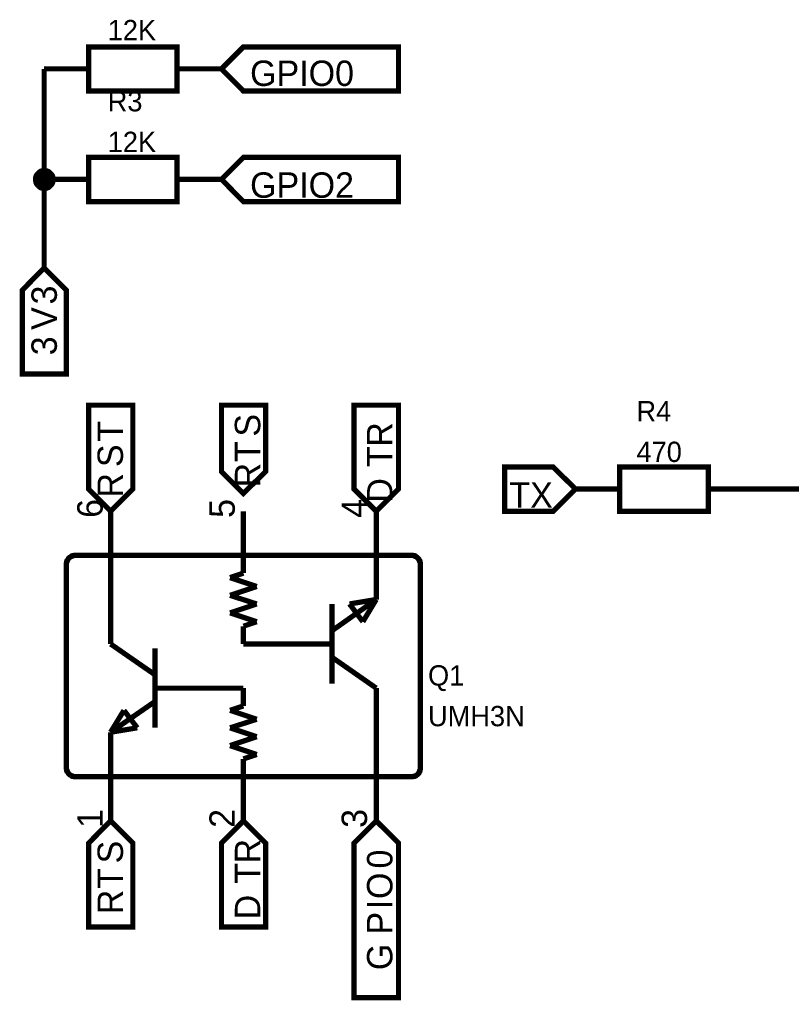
# Model space of a CAD drawing. Header units: millimetres. Extents: x 0 to 282, y 0 to 206.
# Drawn here: x 151.3 to 195.6, y 91.3 to 147.7 of the extents above; entities that cross this region are included whole.
import ezdxf

# ---------------------------------------------------------------- set-up
doc = ezdxf.new("R2010")
doc.units = ezdxf.units.MM
doc.layers.add('Sheet', color=255, linetype='Continuous')

msp = doc.modelspace()

# ---------------------------------------------------------------- linework, layer by layer
at = {"layer": 'Sheet'}
for points, const_width in [([(155.309, 146.096), (160.379, 146.096), (160.379, 143.561), (155.309, 143.561), (155.309, 146.096)], 0.3), ([(164.191, 143.561), (162.932, 144.837), (164.191, 146.096), (173.091, 146.096), (173.091, 143.561), (164.191, 143.561)], 0.3), ([(164.191, 143.561), (162.932, 144.837), (164.191, 146.096), (173.091, 146.096), (173.091, 143.561), (164.191, 143.561)], 0.0991), ([(155.309, 139.749), (160.379, 139.749), (160.379, 137.214), (155.309, 137.214), (155.309, 139.749)], 0.3), ([(164.191, 137.214), (162.932, 138.491), (164.191, 139.749), (173.091, 139.749), (173.091, 137.214), (164.191, 137.214)], 0.3), ([(164.191, 137.214), (162.932, 138.491), (164.191, 139.749), (173.091, 139.749), (173.091, 137.214), (164.191, 137.214)], 0.0991), ([(154.033, 127.312), (151.498, 127.312), (151.498, 132.126), (152.756, 133.403), (154.033, 132.126), (154.033, 127.312)], 0.3), ([(154.033, 127.312), (151.498, 127.312), (151.498, 132.126), (152.756, 133.403), (154.033, 132.126), (154.033, 127.312)], 0.0991), ([(157.844, 120.71), (156.568, 119.433), (155.309, 120.71), (155.309, 125.525), (157.844, 125.525), (157.844, 120.71)], 0.3), ([(165.467, 121.713), (164.191, 120.455), (162.932, 121.713), (162.932, 125.525), (165.467, 125.525), (165.467, 121.713)], 0.3), ([(173.091, 120.71), (171.814, 119.433), (170.537, 120.71), (170.537, 125.525), (173.091, 125.525), (173.091, 120.71)], 0.3), ([(157.844, 120.71), (156.568, 119.433), (155.309, 120.71), (155.309, 125.525), (157.844, 125.525), (157.844, 120.71)], 0.0991), ([(165.467, 121.713), (164.191, 120.455), (162.932, 121.713), (162.932, 125.525), (165.467, 125.525), (165.467, 121.713)], 0.0991), ([(173.091, 120.71), (171.814, 119.433), (170.537, 120.71), (170.537, 125.525), (173.091, 125.525), (173.091, 120.71)], 0.0991), ([(179.182, 119.433), (179.182, 121.968), (181.972, 121.968), (183.249, 120.71), (181.972, 119.433), (179.182, 119.433)], 0.3), ([(179.182, 119.433), (179.182, 121.968), (181.972, 121.968), (183.249, 120.71), (181.972, 119.433), (179.182, 119.433)], 0.0991), ([(185.784, 121.968), (190.872, 121.968), (190.872, 119.433), (185.784, 119.433), (185.784, 121.968)], 0.3), ([(157.844, 95.561), (155.309, 95.561), (155.309, 100.376), (156.568, 101.653), (157.844, 100.376), (157.844, 95.561)], 0.3), ([(157.844, 95.561), (155.309, 95.561), (155.309, 100.376), (156.568, 101.653), (157.844, 100.376), (157.844, 95.561)], 0.0991), ([(165.467, 95.561), (162.932, 95.561), (162.932, 100.376), (164.191, 101.653), (165.467, 100.376), (165.467, 95.561)], 0.3), ([(165.467, 95.561), (162.932, 95.561), (162.932, 100.376), (164.191, 101.653), (165.467, 100.376), (165.467, 95.561)], 0.0991), ([(173.091, 91.495), (170.537, 91.495), (170.537, 100.376), (171.814, 101.653), (173.091, 100.376), (173.091, 91.495)], 0.3), ([(173.091, 91.495), (170.537, 91.495), (170.537, 100.376), (171.814, 101.653), (173.091, 100.376), (173.091, 91.495)], 0.0991)]:
    msp.add_lwpolyline(points, close=True, dxfattribs=dict(at, const_width=const_width))
for points, const_width in [([(155.309, 144.837), (152.756, 144.837)], 0.3), ([(152.756, 133.403), (152.756, 138.491), (152.756, 144.837)], 0.3), ([(160.379, 144.837), (162.932, 144.837)], 0.3), ([(152.264, 138.491), (152.264, 138.509), (152.264, 138.546), (152.264, 138.564), (152.282, 138.582), (152.282, 138.619), (152.282, 138.637), (152.3, 138.655), (152.3, 138.692), (152.318, 138.71), (152.318, 138.728), (152.337, 138.746), (152.355, 138.765), (152.355, 138.783), (152.373, 138.801), (152.391, 138.819), (152.409, 138.838), (152.428, 138.856), (152.446, 138.874), (152.464, 138.892), (152.482, 138.892), (152.501, 138.91), (152.519, 138.929), (152.537, 138.929), (152.555, 138.947), (152.592, 138.947), (152.61, 138.965), (152.628, 138.965), (152.665, 138.965), (152.683, 138.983), (152.701, 138.983), (152.738, 138.983), (152.756, 138.983)], 0.3), ([(152.264, 138.491), (152.264, 138.509), (152.264, 138.546), (152.264, 138.564), (152.282, 138.582), (152.282, 138.619), (152.282, 138.637), (152.3, 138.655), (152.3, 138.692), (152.318, 138.71), (152.318, 138.728), (152.337, 138.746), (152.355, 138.765), (152.355, 138.783), (152.373, 138.801), (152.391, 138.819), (152.409, 138.838), (152.428, 138.856), (152.446, 138.874), (152.464, 138.892), (152.482, 138.892), (152.501, 138.91), (152.519, 138.929), (152.537, 138.929), (152.555, 138.947), (152.592, 138.947), (152.61, 138.965), (152.628, 138.965), (152.665, 138.965), (152.683, 138.983), (152.701, 138.983), (152.738, 138.983), (152.756, 138.983)], 0.3), ([(152.264, 138.491), (152.264, 138.509), (152.264, 138.546), (152.264, 138.564), (152.282, 138.582), (152.282, 138.619), (152.282, 138.637), (152.3, 138.655), (152.3, 138.692), (152.318, 138.71), (152.318, 138.728), (152.337, 138.746), (152.355, 138.765), (152.355, 138.783), (152.373, 138.801), (152.391, 138.819), (152.409, 138.838), (152.428, 138.856), (152.446, 138.874), (152.464, 138.892), (152.482, 138.892), (152.501, 138.91), (152.519, 138.929), (152.537, 138.929), (152.555, 138.947), (152.592, 138.947), (152.61, 138.965), (152.628, 138.965), (152.665, 138.965), (152.683, 138.983), (152.701, 138.983), (152.738, 138.983), (152.756, 138.983)], 0.3), ([(152.264, 138.491), (152.264, 138.509), (152.264, 138.546), (152.264, 138.564), (152.282, 138.582), (152.282, 138.619), (152.282, 138.637), (152.3, 138.655), (152.3, 138.692), (152.318, 138.71), (152.318, 138.728), (152.337, 138.746), (152.355, 138.765), (152.355, 138.783), (152.373, 138.801), (152.391, 138.819), (152.409, 138.838), (152.428, 138.856), (152.446, 138.874), (152.464, 138.892), (152.482, 138.892), (152.501, 138.91), (152.519, 138.929), (152.537, 138.929), (152.555, 138.947), (152.592, 138.947), (152.61, 138.965), (152.628, 138.965), (152.665, 138.965), (152.683, 138.983), (152.701, 138.983), (152.738, 138.983), (152.756, 138.983)], 0.3), ([(152.264, 138.491), (152.264, 138.509), (152.264, 138.546), (152.264, 138.564), (152.282, 138.582), (152.282, 138.619), (152.282, 138.637), (152.3, 138.655), (152.3, 138.692), (152.318, 138.71), (152.318, 138.728), (152.337, 138.746), (152.355, 138.765), (152.355, 138.783), (152.373, 138.801), (152.391, 138.819), (152.409, 138.838), (152.428, 138.856), (152.446, 138.874), (152.464, 138.892), (152.482, 138.892), (152.501, 138.91), (152.519, 138.929), (152.537, 138.929), (152.555, 138.947), (152.592, 138.947), (152.61, 138.965), (152.628, 138.965), (152.665, 138.965), (152.683, 138.983), (152.701, 138.983), (152.738, 138.983), (152.756, 138.983)], 0.3), ([(152.756, 138.983), (152.756, 138.983)], 0.3), ([(152.756, 138.983), (152.774, 138.983), (152.811, 138.983), (152.829, 138.983), (152.865, 138.965), (152.884, 138.965), (152.92, 138.965), (152.938, 138.947), (152.957, 138.947), (152.975, 138.929), (153.011, 138.929), (153.03, 138.91), (153.048, 138.892), (153.066, 138.892), (153.084, 138.874), (153.103, 138.856), (153.121, 138.838), (153.139, 138.819), (153.157, 138.801), (153.175, 138.783), (153.175, 138.765), (153.194, 138.746), (153.212, 138.728), (153.212, 138.71), (153.23, 138.692), (153.23, 138.655), (153.248, 138.637), (153.248, 138.619), (153.248, 138.582), (153.267, 138.564), (153.267, 138.546), (153.267, 138.509), (153.267, 138.491)], 0.3), ([(152.756, 138.983), (152.756, 138.983)], 0.3), ([(152.756, 138.983), (152.774, 138.983), (152.811, 138.983), (152.829, 138.983), (152.865, 138.965), (152.884, 138.965), (152.92, 138.965), (152.938, 138.947), (152.957, 138.947), (152.975, 138.929), (153.011, 138.929), (153.03, 138.91), (153.048, 138.892), (153.066, 138.892), (153.084, 138.874), (153.103, 138.856), (153.121, 138.838), (153.139, 138.819), (153.157, 138.801), (153.175, 138.783), (153.175, 138.765), (153.194, 138.746), (153.212, 138.728), (153.212, 138.71), (153.23, 138.692), (153.23, 138.655), (153.248, 138.637), (153.248, 138.619), (153.248, 138.582), (153.267, 138.564), (153.267, 138.546), (153.267, 138.509), (153.267, 138.491)], 0.3), ([(152.756, 138.983), (152.756, 138.983)], 0.3), ([(152.756, 138.983), (152.774, 138.983), (152.811, 138.983), (152.829, 138.983), (152.865, 138.965), (152.884, 138.965), (152.92, 138.965), (152.938, 138.947), (152.957, 138.947), (152.975, 138.929), (153.011, 138.929), (153.03, 138.91), (153.048, 138.892), (153.066, 138.892), (153.084, 138.874), (153.103, 138.856), (153.121, 138.838), (153.139, 138.819), (153.157, 138.801), (153.175, 138.783), (153.175, 138.765), (153.194, 138.746), (153.212, 138.728), (153.212, 138.71), (153.23, 138.692), (153.23, 138.655), (153.248, 138.637), (153.248, 138.619), (153.248, 138.582), (153.267, 138.564), (153.267, 138.546), (153.267, 138.509), (153.267, 138.491)], 0.3), ([(152.756, 138.983), (152.756, 138.983)], 0.3), ([(152.756, 138.983), (152.774, 138.983), (152.811, 138.983), (152.829, 138.983), (152.865, 138.965), (152.884, 138.965), (152.92, 138.965), (152.938, 138.947), (152.957, 138.947), (152.975, 138.929), (153.011, 138.929), (153.03, 138.91), (153.048, 138.892), (153.066, 138.892), (153.084, 138.874), (153.103, 138.856), (153.121, 138.838), (153.139, 138.819), (153.157, 138.801), (153.175, 138.783), (153.175, 138.765), (153.194, 138.746), (153.212, 138.728), (153.212, 138.71), (153.23, 138.692), (153.23, 138.655), (153.248, 138.637), (153.248, 138.619), (153.248, 138.582), (153.267, 138.564), (153.267, 138.546), (153.267, 138.509), (153.267, 138.491)], 0.3), ([(152.756, 138.983), (152.756, 138.983)], 0.3), ([(152.756, 138.983), (152.774, 138.983), (152.811, 138.983), (152.829, 138.983), (152.865, 138.965), (152.884, 138.965), (152.92, 138.965), (152.938, 138.947), (152.957, 138.947), (152.975, 138.929), (153.011, 138.929), (153.03, 138.91), (153.048, 138.892), (153.066, 138.892), (153.084, 138.874), (153.103, 138.856), (153.121, 138.838), (153.139, 138.819), (153.157, 138.801), (153.175, 138.783), (153.175, 138.765), (153.194, 138.746), (153.212, 138.728), (153.212, 138.71), (153.23, 138.692), (153.23, 138.655), (153.248, 138.637), (153.248, 138.619), (153.248, 138.582), (153.267, 138.564), (153.267, 138.546), (153.267, 138.509), (153.267, 138.491)], 0.3), ([(152.756, 137.98), (152.738, 137.98), (152.701, 137.98), (152.683, 137.98), (152.665, 137.999), (152.628, 137.999), (152.61, 137.999), (152.592, 138.017), (152.555, 138.017), (152.537, 138.035), (152.519, 138.035), (152.501, 138.053), (152.482, 138.072), (152.464, 138.072), (152.446, 138.09), (152.428, 138.108), (152.409, 138.126), (152.391, 138.145), (152.373, 138.163), (152.355, 138.181), (152.355, 138.199), (152.337, 138.217), (152.318, 138.236), (152.318, 138.272), (152.3, 138.29), (152.3, 138.309), (152.282, 138.327), (152.282, 138.363), (152.282, 138.382), (152.264, 138.418), (152.264, 138.436), (152.264, 138.473), (152.264, 138.491)], 0.3), ([(152.264, 138.491), (152.264, 138.491)], 0.3), ([(152.756, 137.98), (152.738, 137.98), (152.701, 137.98), (152.683, 137.98), (152.665, 137.999), (152.628, 137.999), (152.61, 137.999), (152.592, 138.017), (152.555, 138.017), (152.537, 138.035), (152.519, 138.035), (152.501, 138.053), (152.482, 138.072), (152.464, 138.072), (152.446, 138.09), (152.428, 138.108), (152.409, 138.126), (152.391, 138.145), (152.373, 138.163), (152.355, 138.181), (152.355, 138.199), (152.337, 138.217), (152.318, 138.236), (152.318, 138.272), (152.3, 138.29), (152.3, 138.309), (152.282, 138.327), (152.282, 138.363), (152.282, 138.382), (152.264, 138.418), (152.264, 138.436), (152.264, 138.473), (152.264, 138.491)], 0.3), ([(152.264, 138.491), (152.264, 138.491)], 0.3), ([(152.756, 137.98), (152.738, 137.98), (152.701, 137.98), (152.683, 137.98), (152.665, 137.999), (152.628, 137.999), (152.61, 137.999), (152.592, 138.017), (152.555, 138.017), (152.537, 138.035), (152.519, 138.035), (152.501, 138.053), (152.482, 138.072), (152.464, 138.072), (152.446, 138.09), (152.428, 138.108), (152.409, 138.126), (152.391, 138.145), (152.373, 138.163), (152.355, 138.181), (152.355, 138.199), (152.337, 138.217), (152.318, 138.236), (152.318, 138.272), (152.3, 138.29), (152.3, 138.309), (152.282, 138.327), (152.282, 138.363), (152.282, 138.382), (152.264, 138.418), (152.264, 138.436), (152.264, 138.473), (152.264, 138.491)], 0.3), ([(152.264, 138.491), (152.264, 138.491)], 0.3), ([(152.756, 137.98), (152.738, 137.98), (152.701, 137.98), (152.683, 137.98), (152.665, 137.999), (152.628, 137.999), (152.61, 137.999), (152.592, 138.017), (152.555, 138.017), (152.537, 138.035), (152.519, 138.035), (152.501, 138.053), (152.482, 138.072), (152.464, 138.072), (152.446, 138.09), (152.428, 138.108), (152.409, 138.126), (152.391, 138.145), (152.373, 138.163), (152.355, 138.181), (152.355, 138.199), (152.337, 138.217), (152.318, 138.236), (152.318, 138.272), (152.3, 138.29), (152.3, 138.309), (152.282, 138.327), (152.282, 138.363), (152.282, 138.382), (152.264, 138.418), (152.264, 138.436), (152.264, 138.473), (152.264, 138.491)], 0.3), ([(152.264, 138.491), (152.264, 138.491)], 0.3), ([(152.756, 137.98), (152.738, 137.98), (152.701, 137.98), (152.683, 137.98), (152.665, 137.999), (152.628, 137.999), (152.61, 137.999), (152.592, 138.017), (152.555, 138.017), (152.537, 138.035), (152.519, 138.035), (152.501, 138.053), (152.482, 138.072), (152.464, 138.072), (152.446, 138.09), (152.428, 138.108), (152.409, 138.126), (152.391, 138.145), (152.373, 138.163), (152.355, 138.181), (152.355, 138.199), (152.337, 138.217), (152.318, 138.236), (152.318, 138.272), (152.3, 138.29), (152.3, 138.309), (152.282, 138.327), (152.282, 138.363), (152.282, 138.382), (152.264, 138.418), (152.264, 138.436), (152.264, 138.473), (152.264, 138.491)], 0.3), ([(152.264, 138.491), (152.264, 138.491)], 0.3), ([(152.264, 138.491), (152.264, 138.509), (152.264, 138.546), (152.264, 138.564), (152.282, 138.582), (152.282, 138.619), (152.282, 138.637), (152.3, 138.655), (152.3, 138.692), (152.318, 138.71), (152.318, 138.728), (152.337, 138.746), (152.355, 138.765), (152.355, 138.783), (152.373, 138.801), (152.391, 138.819), (152.409, 138.838), (152.428, 138.856), (152.446, 138.874), (152.464, 138.892), (152.482, 138.892), (152.501, 138.91), (152.519, 138.929), (152.537, 138.929), (152.555, 138.947), (152.592, 138.947), (152.61, 138.965), (152.628, 138.965), (152.665, 138.965), (152.683, 138.983), (152.701, 138.983), (152.738, 138.983), (152.756, 138.983)], 0.0991), ([(152.264, 138.491), (152.264, 138.509), (152.264, 138.546), (152.264, 138.564), (152.282, 138.582), (152.282, 138.619), (152.282, 138.637), (152.3, 138.655), (152.3, 138.692), (152.318, 138.71), (152.318, 138.728), (152.337, 138.746), (152.355, 138.765), (152.355, 138.783), (152.373, 138.801), (152.391, 138.819), (152.409, 138.838), (152.428, 138.856), (152.446, 138.874), (152.464, 138.892), (152.482, 138.892), (152.501, 138.91), (152.519, 138.929), (152.537, 138.929), (152.555, 138.947), (152.592, 138.947), (152.61, 138.965), (152.628, 138.965), (152.665, 138.965), (152.683, 138.983), (152.701, 138.983), (152.738, 138.983), (152.756, 138.983)], 0.0991), ([(152.264, 138.491), (152.264, 138.509), (152.264, 138.546), (152.264, 138.564), (152.282, 138.582), (152.282, 138.619), (152.282, 138.637), (152.3, 138.655), (152.3, 138.692), (152.318, 138.71), (152.318, 138.728), (152.337, 138.746), (152.355, 138.765), (152.355, 138.783), (152.373, 138.801), (152.391, 138.819), (152.409, 138.838), (152.428, 138.856), (152.446, 138.874), (152.464, 138.892), (152.482, 138.892), (152.501, 138.91), (152.519, 138.929), (152.537, 138.929), (152.555, 138.947), (152.592, 138.947), (152.61, 138.965), (152.628, 138.965), (152.665, 138.965), (152.683, 138.983), (152.701, 138.983), (152.738, 138.983), (152.756, 138.983)], 0.0991), ([(152.264, 138.491), (152.264, 138.509), (152.264, 138.546), (152.264, 138.564), (152.282, 138.582), (152.282, 138.619), (152.282, 138.637), (152.3, 138.655), (152.3, 138.692), (152.318, 138.71), (152.318, 138.728), (152.337, 138.746), (152.355, 138.765), (152.355, 138.783), (152.373, 138.801), (152.391, 138.819), (152.409, 138.838), (152.428, 138.856), (152.446, 138.874), (152.464, 138.892), (152.482, 138.892), (152.501, 138.91), (152.519, 138.929), (152.537, 138.929), (152.555, 138.947), (152.592, 138.947), (152.61, 138.965), (152.628, 138.965), (152.665, 138.965), (152.683, 138.983), (152.701, 138.983), (152.738, 138.983), (152.756, 138.983)], 0.0991), ([(152.264, 138.491), (152.264, 138.509), (152.264, 138.546), (152.264, 138.564), (152.282, 138.582), (152.282, 138.619), (152.282, 138.637), (152.3, 138.655), (152.3, 138.692), (152.318, 138.71), (152.318, 138.728), (152.337, 138.746), (152.355, 138.765), (152.355, 138.783), (152.373, 138.801), (152.391, 138.819), (152.409, 138.838), (152.428, 138.856), (152.446, 138.874), (152.464, 138.892), (152.482, 138.892), (152.501, 138.91), (152.519, 138.929), (152.537, 138.929), (152.555, 138.947), (152.592, 138.947), (152.61, 138.965), (152.628, 138.965), (152.665, 138.965), (152.683, 138.983), (152.701, 138.983), (152.738, 138.983), (152.756, 138.983)], 0.0991), ([(153.267, 138.491), (153.267, 138.473), (153.267, 138.436), (153.267, 138.418), (153.248, 138.382), (153.248, 138.363), (153.248, 138.327), (153.23, 138.309), (153.23, 138.29), (153.212, 138.272), (153.212, 138.236), (153.194, 138.217), (153.175, 138.199), (153.175, 138.181), (153.157, 138.163), (153.139, 138.145), (153.121, 138.126), (153.103, 138.108), (153.084, 138.09), (153.066, 138.072), (153.048, 138.072), (153.03, 138.053), (153.011, 138.035), (152.975, 138.035), (152.957, 138.017), (152.938, 138.017), (152.92, 137.999), (152.884, 137.999), (152.865, 137.999), (152.829, 137.98), (152.811, 137.98), (152.774, 137.98), (152.756, 137.98)], 0.3), ([(155.309, 138.491), (152.756, 138.491)], 0.3), ([(153.267, 138.491), (153.267, 138.473), (153.267, 138.436), (153.267, 138.418), (153.248, 138.382), (153.248, 138.363), (153.248, 138.327), (153.23, 138.309), (153.23, 138.29), (153.212, 138.272), (153.212, 138.236), (153.194, 138.217), (153.175, 138.199), (153.175, 138.181), (153.157, 138.163), (153.139, 138.145), (153.121, 138.126), (153.103, 138.108), (153.084, 138.09), (153.066, 138.072), (153.048, 138.072), (153.03, 138.053), (153.011, 138.035), (152.975, 138.035), (152.957, 138.017), (152.938, 138.017), (152.92, 137.999), (152.884, 137.999), (152.865, 137.999), (152.829, 137.98), (152.811, 137.98), (152.774, 137.98), (152.756, 137.98)], 0.3), ([(153.267, 138.491), (153.267, 138.473), (153.267, 138.436), (153.267, 138.418), (153.248, 138.382), (153.248, 138.363), (153.248, 138.327), (153.23, 138.309), (153.23, 138.29), (153.212, 138.272), (153.212, 138.236), (153.194, 138.217), (153.175, 138.199), (153.175, 138.181), (153.157, 138.163), (153.139, 138.145), (153.121, 138.126), (153.103, 138.108), (153.084, 138.09), (153.066, 138.072), (153.048, 138.072), (153.03, 138.053), (153.011, 138.035), (152.975, 138.035), (152.957, 138.017), (152.938, 138.017), (152.92, 137.999), (152.884, 137.999), (152.865, 137.999), (152.829, 137.98), (152.811, 137.98), (152.774, 137.98), (152.756, 137.98)], 0.3), ([(153.267, 138.491), (153.267, 138.473), (153.267, 138.436), (153.267, 138.418), (153.248, 138.382), (153.248, 138.363), (153.248, 138.327), (153.23, 138.309), (153.23, 138.29), (153.212, 138.272), (153.212, 138.236), (153.194, 138.217), (153.175, 138.199), (153.175, 138.181), (153.157, 138.163), (153.139, 138.145), (153.121, 138.126), (153.103, 138.108), (153.084, 138.09), (153.066, 138.072), (153.048, 138.072), (153.03, 138.053), (153.011, 138.035), (152.975, 138.035), (152.957, 138.017), (152.938, 138.017), (152.92, 137.999), (152.884, 137.999), (152.865, 137.999), (152.829, 137.98), (152.811, 137.98), (152.774, 137.98), (152.756, 137.98)], 0.3), ([(153.267, 138.491), (153.267, 138.473), (153.267, 138.436), (153.267, 138.418), (153.248, 138.382), (153.248, 138.363), (153.248, 138.327), (153.23, 138.309), (153.23, 138.29), (153.212, 138.272), (153.212, 138.236), (153.194, 138.217), (153.175, 138.199), (153.175, 138.181), (153.157, 138.163), (153.139, 138.145), (153.121, 138.126), (153.103, 138.108), (153.084, 138.09), (153.066, 138.072), (153.048, 138.072), (153.03, 138.053), (153.011, 138.035), (152.975, 138.035), (152.957, 138.017), (152.938, 138.017), (152.92, 137.999), (152.884, 137.999), (152.865, 137.999), (152.829, 137.98), (152.811, 137.98), (152.774, 137.98), (152.756, 137.98)], 0.3), ([(152.756, 138.983), (152.756, 138.983)], 0.0991), ([(152.756, 138.983), (152.774, 138.983), (152.811, 138.983), (152.829, 138.983), (152.865, 138.965), (152.884, 138.965), (152.92, 138.965), (152.938, 138.947), (152.957, 138.947), (152.975, 138.929), (153.011, 138.929), (153.03, 138.91), (153.048, 138.892), (153.066, 138.892), (153.084, 138.874), (153.103, 138.856), (153.121, 138.838), (153.139, 138.819), (153.157, 138.801), (153.175, 138.783), (153.175, 138.765), (153.194, 138.746), (153.212, 138.728), (153.212, 138.71), (153.23, 138.692), (153.23, 138.655), (153.248, 138.637), (153.248, 138.619), (153.248, 138.582), (153.267, 138.564), (153.267, 138.546), (153.267, 138.509), (153.267, 138.491)], 0.0991), ([(152.756, 138.983), (152.756, 138.983)], 0.0991), ([(152.756, 138.983), (152.774, 138.983), (152.811, 138.983), (152.829, 138.983), (152.865, 138.965), (152.884, 138.965), (152.92, 138.965), (152.938, 138.947), (152.957, 138.947), (152.975, 138.929), (153.011, 138.929), (153.03, 138.91), (153.048, 138.892), (153.066, 138.892), (153.084, 138.874), (153.103, 138.856), (153.121, 138.838), (153.139, 138.819), (153.157, 138.801), (153.175, 138.783), (153.175, 138.765), (153.194, 138.746), (153.212, 138.728), (153.212, 138.71), (153.23, 138.692), (153.23, 138.655), (153.248, 138.637), (153.248, 138.619), (153.248, 138.582), (153.267, 138.564), (153.267, 138.546), (153.267, 138.509), (153.267, 138.491)], 0.0991), ([(152.756, 138.983), (152.756, 138.983)], 0.0991), ([(152.756, 138.983), (152.774, 138.983), (152.811, 138.983), (152.829, 138.983), (152.865, 138.965), (152.884, 138.965), (152.92, 138.965), (152.938, 138.947), (152.957, 138.947), (152.975, 138.929), (153.011, 138.929), (153.03, 138.91), (153.048, 138.892), (153.066, 138.892), (153.084, 138.874), (153.103, 138.856), (153.121, 138.838), (153.139, 138.819), (153.157, 138.801), (153.175, 138.783), (153.175, 138.765), (153.194, 138.746), (153.212, 138.728), (153.212, 138.71), (153.23, 138.692), (153.23, 138.655), (153.248, 138.637), (153.248, 138.619), (153.248, 138.582), (153.267, 138.564), (153.267, 138.546), (153.267, 138.509), (153.267, 138.491)], 0.0991), ([(152.756, 138.983), (152.756, 138.983)], 0.0991), ([(152.756, 138.983), (152.774, 138.983), (152.811, 138.983), (152.829, 138.983), (152.865, 138.965), (152.884, 138.965), (152.92, 138.965), (152.938, 138.947), (152.957, 138.947), (152.975, 138.929), (153.011, 138.929), (153.03, 138.91), (153.048, 138.892), (153.066, 138.892), (153.084, 138.874), (153.103, 138.856), (153.121, 138.838), (153.139, 138.819), (153.157, 138.801), (153.175, 138.783), (153.175, 138.765), (153.194, 138.746), (153.212, 138.728), (153.212, 138.71), (153.23, 138.692), (153.23, 138.655), (153.248, 138.637), (153.248, 138.619), (153.248, 138.582), (153.267, 138.564), (153.267, 138.546), (153.267, 138.509), (153.267, 138.491)], 0.0991), ([(152.756, 138.983), (152.756, 138.983)], 0.0991), ([(152.756, 138.983), (152.774, 138.983), (152.811, 138.983), (152.829, 138.983), (152.865, 138.965), (152.884, 138.965), (152.92, 138.965), (152.938, 138.947), (152.957, 138.947), (152.975, 138.929), (153.011, 138.929), (153.03, 138.91), (153.048, 138.892), (153.066, 138.892), (153.084, 138.874), (153.103, 138.856), (153.121, 138.838), (153.139, 138.819), (153.157, 138.801), (153.175, 138.783), (153.175, 138.765), (153.194, 138.746), (153.212, 138.728), (153.212, 138.71), (153.23, 138.692), (153.23, 138.655), (153.248, 138.637), (153.248, 138.619), (153.248, 138.582), (153.267, 138.564), (153.267, 138.546), (153.267, 138.509), (153.267, 138.491)], 0.0991), ([(153.267, 138.491), (153.267, 138.491), (153.267, 138.491), (153.267, 138.491), (153.267, 138.491), (153.267, 138.491), (153.267, 138.491), (153.267, 138.491), (153.267, 138.491), (153.267, 138.491), (153.267, 138.491), (153.267, 138.491), (153.267, 138.491), (153.267, 138.491), (153.267, 138.491), (153.267, 138.491), (153.267, 138.491), (153.267, 138.491), (153.267, 138.491), (153.267, 138.491), (153.267, 138.491), (153.267, 138.491), (153.267, 138.491), (153.267, 138.491), (153.267, 138.491), (153.267, 138.491), (153.267, 138.491), (153.267, 138.491), (153.267, 138.491), (153.267, 138.491), (153.267, 138.491), (153.267, 138.491), (153.267, 138.491)], 0.3), ([(153.267, 138.491), (153.267, 138.491)], 0.3), ([(153.267, 138.491), (153.267, 138.491), (153.267, 138.491), (153.267, 138.491), (153.267, 138.491), (153.267, 138.491), (153.267, 138.491), (153.267, 138.491), (153.267, 138.491), (153.267, 138.491), (153.267, 138.491), (153.267, 138.491), (153.267, 138.491), (153.267, 138.491), (153.267, 138.491), (153.267, 138.491), (153.267, 138.491), (153.267, 138.491), (153.267, 138.491), (153.267, 138.491), (153.267, 138.491), (153.267, 138.491), (153.267, 138.491), (153.267, 138.491), (153.267, 138.491), (153.267, 138.491), (153.267, 138.491), (153.267, 138.491), (153.267, 138.491), (153.267, 138.491), (153.267, 138.491), (153.267, 138.491), (153.267, 138.491)], 0.3), ([(153.267, 138.491), (153.267, 138.491)], 0.3), ([(153.267, 138.491), (153.267, 138.491), (153.267, 138.491), (153.267, 138.491), (153.267, 138.491), (153.267, 138.491), (153.267, 138.491), (153.267, 138.491), (153.267, 138.491), (153.267, 138.491), (153.267, 138.491), (153.267, 138.491), (153.267, 138.491), (153.267, 138.491), (153.267, 138.491), (153.267, 138.491), (153.267, 138.491), (153.267, 138.491), (153.267, 138.491), (153.267, 138.491), (153.267, 138.491), (153.267, 138.491), (153.267, 138.491), (153.267, 138.491), (153.267, 138.491), (153.267, 138.491), (153.267, 138.491), (153.267, 138.491), (153.267, 138.491), (153.267, 138.491), (153.267, 138.491), (153.267, 138.491), (153.267, 138.491)], 0.3), ([(153.267, 138.491), (153.267, 138.491)], 0.3), ([(153.267, 138.491), (153.267, 138.491), (153.267, 138.491), (153.267, 138.491), (153.267, 138.491), (153.267, 138.491), (153.267, 138.491), (153.267, 138.491), (153.267, 138.491), (153.267, 138.491), (153.267, 138.491), (153.267, 138.491), (153.267, 138.491), (153.267, 138.491), (153.267, 138.491), (153.267, 138.491), (153.267, 138.491), (153.267, 138.491), (153.267, 138.491), (153.267, 138.491), (153.267, 138.491), (153.267, 138.491), (153.267, 138.491), (153.267, 138.491), (153.267, 138.491), (153.267, 138.491), (153.267, 138.491), (153.267, 138.491), (153.267, 138.491), (153.267, 138.491), (153.267, 138.491), (153.267, 138.491), (153.267, 138.491)], 0.3), ([(153.267, 138.491), (153.267, 138.491)], 0.3), ([(153.267, 138.491), (153.267, 138.491), (153.267, 138.491), (153.267, 138.491), (153.267, 138.491), (153.267, 138.491), (153.267, 138.491), (153.267, 138.491), (153.267, 138.491), (153.267, 138.491), (153.267, 138.491), (153.267, 138.491), (153.267, 138.491), (153.267, 138.491), (153.267, 138.491), (153.267, 138.491), (153.267, 138.491), (153.267, 138.491), (153.267, 138.491), (153.267, 138.491), (153.267, 138.491), (153.267, 138.491), (153.267, 138.491), (153.267, 138.491), (153.267, 138.491), (153.267, 138.491), (153.267, 138.491), (153.267, 138.491), (153.267, 138.491), (153.267, 138.491), (153.267, 138.491), (153.267, 138.491), (153.267, 138.491)], 0.3), ([(153.267, 138.491), (153.267, 138.491)], 0.3), ([(160.379, 138.491), (162.932, 138.491)], 0.3), ([(152.756, 137.98), (152.738, 137.98), (152.701, 137.98), (152.683, 137.98), (152.665, 137.999), (152.628, 137.999), (152.61, 137.999), (152.592, 138.017), (152.555, 138.017), (152.537, 138.035), (152.519, 138.035), (152.501, 138.053), (152.482, 138.072), (152.464, 138.072), (152.446, 138.09), (152.428, 138.108), (152.409, 138.126), (152.391, 138.145), (152.373, 138.163), (152.355, 138.181), (152.355, 138.199), (152.337, 138.217), (152.318, 138.236), (152.318, 138.272), (152.3, 138.29), (152.3, 138.309), (152.282, 138.327), (152.282, 138.363), (152.282, 138.382), (152.264, 138.418), (152.264, 138.436), (152.264, 138.473), (152.264, 138.491)], 0.0991), ([(152.264, 138.491), (152.264, 138.491)], 0.0991), ([(152.756, 137.98), (152.738, 137.98), (152.701, 137.98), (152.683, 137.98), (152.665, 137.999), (152.628, 137.999), (152.61, 137.999), (152.592, 138.017), (152.555, 138.017), (152.537, 138.035), (152.519, 138.035), (152.501, 138.053), (152.482, 138.072), (152.464, 138.072), (152.446, 138.09), (152.428, 138.108), (152.409, 138.126), (152.391, 138.145), (152.373, 138.163), (152.355, 138.181), (152.355, 138.199), (152.337, 138.217), (152.318, 138.236), (152.318, 138.272), (152.3, 138.29), (152.3, 138.309), (152.282, 138.327), (152.282, 138.363), (152.282, 138.382), (152.264, 138.418), (152.264, 138.436), (152.264, 138.473), (152.264, 138.491)], 0.0991), ([(152.264, 138.491), (152.264, 138.491)], 0.0991), ([(152.756, 137.98), (152.738, 137.98), (152.701, 137.98), (152.683, 137.98), (152.665, 137.999), (152.628, 137.999), (152.61, 137.999), (152.592, 138.017), (152.555, 138.017), (152.537, 138.035), (152.519, 138.035), (152.501, 138.053), (152.482, 138.072), (152.464, 138.072), (152.446, 138.09), (152.428, 138.108), (152.409, 138.126), (152.391, 138.145), (152.373, 138.163), (152.355, 138.181), (152.355, 138.199), (152.337, 138.217), (152.318, 138.236), (152.318, 138.272), (152.3, 138.29), (152.3, 138.309), (152.282, 138.327), (152.282, 138.363), (152.282, 138.382), (152.264, 138.418), (152.264, 138.436), (152.264, 138.473), (152.264, 138.491)], 0.0991), ([(152.264, 138.491), (152.264, 138.491)], 0.0991), ([(152.756, 137.98), (152.738, 137.98), (152.701, 137.98), (152.683, 137.98), (152.665, 137.999), (152.628, 137.999), (152.61, 137.999), (152.592, 138.017), (152.555, 138.017), (152.537, 138.035), (152.519, 138.035), (152.501, 138.053), (152.482, 138.072), (152.464, 138.072), (152.446, 138.09), (152.428, 138.108), (152.409, 138.126), (152.391, 138.145), (152.373, 138.163), (152.355, 138.181), (152.355, 138.199), (152.337, 138.217), (152.318, 138.236), (152.318, 138.272), (152.3, 138.29), (152.3, 138.309), (152.282, 138.327), (152.282, 138.363), (152.282, 138.382), (152.264, 138.418), (152.264, 138.436), (152.264, 138.473), (152.264, 138.491)], 0.0991), ([(152.264, 138.491), (152.264, 138.491)], 0.0991), ([(152.756, 137.98), (152.738, 137.98), (152.701, 137.98), (152.683, 137.98), (152.665, 137.999), (152.628, 137.999), (152.61, 137.999), (152.592, 138.017), (152.555, 138.017), (152.537, 138.035), (152.519, 138.035), (152.501, 138.053), (152.482, 138.072), (152.464, 138.072), (152.446, 138.09), (152.428, 138.108), (152.409, 138.126), (152.391, 138.145), (152.373, 138.163), (152.355, 138.181), (152.355, 138.199), (152.337, 138.217), (152.318, 138.236), (152.318, 138.272), (152.3, 138.29), (152.3, 138.309), (152.282, 138.327), (152.282, 138.363), (152.282, 138.382), (152.264, 138.418), (152.264, 138.436), (152.264, 138.473), (152.264, 138.491)], 0.0991), ([(152.264, 138.491), (152.264, 138.491)], 0.0991), ([(153.267, 138.491), (153.267, 138.473), (153.267, 138.436), (153.267, 138.418), (153.248, 138.382), (153.248, 138.363), (153.248, 138.327), (153.23, 138.309), (153.23, 138.29), (153.212, 138.272), (153.212, 138.236), (153.194, 138.217), (153.175, 138.199), (153.175, 138.181), (153.157, 138.163), (153.139, 138.145), (153.121, 138.126), (153.103, 138.108), (153.084, 138.09), (153.066, 138.072), (153.048, 138.072), (153.03, 138.053), (153.011, 138.035), (152.975, 138.035), (152.957, 138.017), (152.938, 138.017), (152.92, 137.999), (152.884, 137.999), (152.865, 137.999), (152.829, 137.98), (152.811, 137.98), (152.774, 137.98), (152.756, 137.98)], 0.0991), ([(153.267, 138.491), (153.267, 138.473), (153.267, 138.436), (153.267, 138.418), (153.248, 138.382), (153.248, 138.363), (153.248, 138.327), (153.23, 138.309), (153.23, 138.29), (153.212, 138.272), (153.212, 138.236), (153.194, 138.217), (153.175, 138.199), (153.175, 138.181), (153.157, 138.163), (153.139, 138.145), (153.121, 138.126), (153.103, 138.108), (153.084, 138.09), (153.066, 138.072), (153.048, 138.072), (153.03, 138.053), (153.011, 138.035), (152.975, 138.035), (152.957, 138.017), (152.938, 138.017), (152.92, 137.999), (152.884, 137.999), (152.865, 137.999), (152.829, 137.98), (152.811, 137.98), (152.774, 137.98), (152.756, 137.98)], 0.0991), ([(153.267, 138.491), (153.267, 138.473), (153.267, 138.436), (153.267, 138.418), (153.248, 138.382), (153.248, 138.363), (153.248, 138.327), (153.23, 138.309), (153.23, 138.29), (153.212, 138.272), (153.212, 138.236), (153.194, 138.217), (153.175, 138.199), (153.175, 138.181), (153.157, 138.163), (153.139, 138.145), (153.121, 138.126), (153.103, 138.108), (153.084, 138.09), (153.066, 138.072), (153.048, 138.072), (153.03, 138.053), (153.011, 138.035), (152.975, 138.035), (152.957, 138.017), (152.938, 138.017), (152.92, 137.999), (152.884, 137.999), (152.865, 137.999), (152.829, 137.98), (152.811, 137.98), (152.774, 137.98), (152.756, 137.98)], 0.0991), ([(153.267, 138.491), (153.267, 138.473), (153.267, 138.436), (153.267, 138.418), (153.248, 138.382), (153.248, 138.363), (153.248, 138.327), (153.23, 138.309), (153.23, 138.29), (153.212, 138.272), (153.212, 138.236), (153.194, 138.217), (153.175, 138.199), (153.175, 138.181), (153.157, 138.163), (153.139, 138.145), (153.121, 138.126), (153.103, 138.108), (153.084, 138.09), (153.066, 138.072), (153.048, 138.072), (153.03, 138.053), (153.011, 138.035), (152.975, 138.035), (152.957, 138.017), (152.938, 138.017), (152.92, 137.999), (152.884, 137.999), (152.865, 137.999), (152.829, 137.98), (152.811, 137.98), (152.774, 137.98), (152.756, 137.98)], 0.0991), ([(153.267, 138.491), (153.267, 138.473), (153.267, 138.436), (153.267, 138.418), (153.248, 138.382), (153.248, 138.363), (153.248, 138.327), (153.23, 138.309), (153.23, 138.29), (153.212, 138.272), (153.212, 138.236), (153.194, 138.217), (153.175, 138.199), (153.175, 138.181), (153.157, 138.163), (153.139, 138.145), (153.121, 138.126), (153.103, 138.108), (153.084, 138.09), (153.066, 138.072), (153.048, 138.072), (153.03, 138.053), (153.011, 138.035), (152.975, 138.035), (152.957, 138.017), (152.938, 138.017), (152.92, 137.999), (152.884, 137.999), (152.865, 137.999), (152.829, 137.98), (152.811, 137.98), (152.774, 137.98), (152.756, 137.98)], 0.0991), ([(153.267, 138.491), (153.267, 138.491), (153.267, 138.491), (153.267, 138.491), (153.267, 138.491), (153.267, 138.491), (153.267, 138.491), (153.267, 138.491), (153.267, 138.491), (153.267, 138.491), (153.267, 138.491), (153.267, 138.491), (153.267, 138.491), (153.267, 138.491), (153.267, 138.491), (153.267, 138.491), (153.267, 138.491), (153.267, 138.491), (153.267, 138.491), (153.267, 138.491), (153.267, 138.491), (153.267, 138.491), (153.267, 138.491), (153.267, 138.491), (153.267, 138.491), (153.267, 138.491), (153.267, 138.491), (153.267, 138.491), (153.267, 138.491), (153.267, 138.491), (153.267, 138.491), (153.267, 138.491), (153.267, 138.491)], 0.0991), ([(153.267, 138.491), (153.267, 138.491)], 0.0991), ([(153.267, 138.491), (153.267, 138.491), (153.267, 138.491), (153.267, 138.491), (153.267, 138.491), (153.267, 138.491), (153.267, 138.491), (153.267, 138.491), (153.267, 138.491), (153.267, 138.491), (153.267, 138.491), (153.267, 138.491), (153.267, 138.491), (153.267, 138.491), (153.267, 138.491), (153.267, 138.491), (153.267, 138.491), (153.267, 138.491), (153.267, 138.491), (153.267, 138.491), (153.267, 138.491), (153.267, 138.491), (153.267, 138.491), (153.267, 138.491), (153.267, 138.491), (153.267, 138.491), (153.267, 138.491), (153.267, 138.491), (153.267, 138.491), (153.267, 138.491), (153.267, 138.491), (153.267, 138.491), (153.267, 138.491)], 0.0991), ([(153.267, 138.491), (153.267, 138.491)], 0.0991), ([(153.267, 138.491), (153.267, 138.491), (153.267, 138.491), (153.267, 138.491), (153.267, 138.491), (153.267, 138.491), (153.267, 138.491), (153.267, 138.491), (153.267, 138.491), (153.267, 138.491), (153.267, 138.491), (153.267, 138.491), (153.267, 138.491), (153.267, 138.491), (153.267, 138.491), (153.267, 138.491), (153.267, 138.491), (153.267, 138.491), (153.267, 138.491), (153.267, 138.491), (153.267, 138.491), (153.267, 138.491), (153.267, 138.491), (153.267, 138.491), (153.267, 138.491), (153.267, 138.491), (153.267, 138.491), (153.267, 138.491), (153.267, 138.491), (153.267, 138.491), (153.267, 138.491), (153.267, 138.491), (153.267, 138.491)], 0.0991), ([(153.267, 138.491), (153.267, 138.491)], 0.0991), ([(153.267, 138.491), (153.267, 138.491), (153.267, 138.491), (153.267, 138.491), (153.267, 138.491), (153.267, 138.491), (153.267, 138.491), (153.267, 138.491), (153.267, 138.491), (153.267, 138.491), (153.267, 138.491), (153.267, 138.491), (153.267, 138.491), (153.267, 138.491), (153.267, 138.491), (153.267, 138.491), (153.267, 138.491), (153.267, 138.491), (153.267, 138.491), (153.267, 138.491), (153.267, 138.491), (153.267, 138.491), (153.267, 138.491), (153.267, 138.491), (153.267, 138.491), (153.267, 138.491), (153.267, 138.491), (153.267, 138.491), (153.267, 138.491), (153.267, 138.491), (153.267, 138.491), (153.267, 138.491), (153.267, 138.491)], 0.0991), ([(153.267, 138.491), (153.267, 138.491)], 0.0991), ([(153.267, 138.491), (153.267, 138.491), (153.267, 138.491), (153.267, 138.491), (153.267, 138.491), (153.267, 138.491), (153.267, 138.491), (153.267, 138.491), (153.267, 138.491), (153.267, 138.491), (153.267, 138.491), (153.267, 138.491), (153.267, 138.491), (153.267, 138.491), (153.267, 138.491), (153.267, 138.491), (153.267, 138.491), (153.267, 138.491), (153.267, 138.491), (153.267, 138.491), (153.267, 138.491), (153.267, 138.491), (153.267, 138.491), (153.267, 138.491), (153.267, 138.491), (153.267, 138.491), (153.267, 138.491), (153.267, 138.491), (153.267, 138.491), (153.267, 138.491), (153.267, 138.491), (153.267, 138.491), (153.267, 138.491)], 0.0991), ([(153.267, 138.491), (153.267, 138.491)], 0.0991), ([(185.784, 120.71), (183.249, 120.71)], 0.3), ([(190.872, 120.71), (193.407, 120.71)], 0.3), ([(193.407, 120.71), (206.1, 120.71)], 0.3), ([(156.568, 116.899), (156.568, 119.433)], 0.3), ([(164.191, 116.899), (164.191, 119.433)], 0.3), ([(171.814, 116.899), (171.814, 119.433)], 0.3), ([(154.033, 116.388), (154.033, 116.406), (154.033, 116.443), (154.033, 116.461), (154.051, 116.497), (154.051, 116.516), (154.051, 116.534), (154.069, 116.552), (154.069, 116.589), (154.087, 116.607), (154.087, 116.625), (154.106, 116.643), (154.124, 116.661), (154.142, 116.698), (154.16, 116.716), (154.16, 116.734), (154.179, 116.753), (154.197, 116.771), (154.215, 116.771), (154.233, 116.789), (154.27, 116.807), (154.288, 116.826), (154.306, 116.844), (154.324, 116.844), (154.343, 116.862), (154.379, 116.862), (154.397, 116.88), (154.416, 116.88), (154.434, 116.88), (154.47, 116.899), (154.489, 116.899), (154.525, 116.899), (154.543, 116.899)], 0.3), ([(154.543, 116.899), (173.838, 116.899)], 0.3), ([(156.568, 116.899), (156.568, 111.81)], 0.3), ([(164.191, 115.877), (164.191, 116.899)], 0.3), ([(171.814, 116.899), (171.814, 114.364)], 0.3), ([(173.838, 116.899), (173.857, 116.899), (173.893, 116.899), (173.911, 116.899), (173.948, 116.88), (173.966, 116.88), (174.003, 116.88), (174.021, 116.862), (174.039, 116.862), (174.057, 116.844), (174.094, 116.844), (174.112, 116.826), (174.13, 116.807), (174.148, 116.789), (174.167, 116.771), (174.185, 116.771), (174.203, 116.753), (174.221, 116.734), (174.24, 116.716), (174.258, 116.698), (174.258, 116.661), (174.276, 116.643), (174.294, 116.625), (174.294, 116.607), (174.313, 116.589), (174.313, 116.552), (174.331, 116.534), (174.331, 116.516), (174.331, 116.497), (174.349, 116.461), (174.349, 116.443), (174.349, 116.406), (174.349, 116.388)], 0.3), ([(154.033, 104.698), (154.033, 116.388)], 0.3), ([(163.425, 115.622), (164.191, 115.877)], 0.3), ([(174.349, 116.388), (174.349, 116.388), (174.349, 116.388), (174.349, 116.388), (174.349, 116.388), (174.349, 116.388), (174.349, 116.388), (174.349, 116.388), (174.349, 116.388), (174.349, 116.388), (174.349, 116.388), (174.349, 116.388), (174.349, 116.388), (174.349, 116.388), (174.349, 116.388), (174.349, 116.388), (174.349, 116.388), (174.349, 116.388), (174.349, 116.388), (174.349, 116.388), (174.349, 116.388), (174.349, 116.388), (174.349, 116.388), (174.349, 116.388), (174.349, 116.388), (174.349, 116.388), (174.349, 116.388), (174.349, 116.388), (174.349, 116.388), (174.349, 116.388), (174.349, 116.388), (174.349, 116.388), (174.349, 116.388)], 0.3), ([(174.349, 116.388), (174.349, 104.698)], 0.3), ([(164.957, 115.111), (163.425, 115.622)], 0.3), ([(163.425, 114.601), (164.957, 115.111)], 0.3), ([(164.957, 114.108), (163.425, 114.601)], 0.3), ([(169.279, 112.576), (171.814, 114.364)], 0.3), ([(170.282, 114.108), (171.814, 114.364)], 0.3), ([(171.814, 114.364), (171.048, 113.087)], 0.3), ([(163.425, 113.598), (164.957, 114.108)], 0.3), ([(169.279, 109.531), (169.279, 114.108)], 0.3), ([(171.048, 113.087), (170.282, 114.108)], 0.3), ([(164.957, 113.087), (163.425, 113.598)], 0.3), ([(164.191, 112.832), (164.957, 113.087)], 0.3), ([(164.191, 111.81), (164.191, 112.832)], 0.3), ([(156.568, 111.81), (159.121, 110.041)], 0.3), ([(159.121, 111.555), (159.121, 106.996)], 0.3), ([(164.191, 111.81), (169.279, 111.81)], 0.3), ([(171.814, 109.276), (169.279, 111.045)], 0.3), ([(159.121, 109.276), (164.191, 109.276)], 0.3), ([(164.191, 109.276), (164.191, 108.254)], 0.3), ([(171.814, 109.276), (171.814, 104.187)], 0.3), ([(159.121, 108.51), (156.568, 106.741)], 0.3), ([(156.568, 106.741), (157.334, 107.999)], 0.3), ([(157.334, 107.999), (158.1, 106.996)], 0.3), ([(164.191, 108.254), (163.425, 107.999)], 0.3), ([(163.425, 107.999), (164.957, 107.488)], 0.3), ([(164.957, 107.488), (163.425, 106.996)], 0.3), ([(158.1, 106.996), (156.568, 106.741)], 0.3), ([(163.425, 106.996), (164.957, 106.485)], 0.3), ([(156.568, 106.741), (156.568, 104.187)], 0.3), ([(164.957, 106.485), (163.425, 105.975)], 0.3), ([(163.425, 105.975), (164.957, 105.464)], 0.3), ([(164.957, 105.464), (164.191, 105.209)], 0.3), ([(164.191, 105.209), (164.191, 104.187)], 0.3), ([(154.543, 104.187), (154.525, 104.187), (154.489, 104.187), (154.47, 104.187), (154.434, 104.206), (154.416, 104.206), (154.397, 104.206), (154.379, 104.224), (154.343, 104.224), (154.324, 104.242), (154.306, 104.242), (154.288, 104.26), (154.27, 104.279), (154.233, 104.297), (154.215, 104.315), (154.197, 104.315), (154.179, 104.333), (154.16, 104.352), (154.16, 104.37), (154.142, 104.388), (154.124, 104.425), (154.106, 104.443), (154.087, 104.461), (154.087, 104.479), (154.069, 104.497), (154.069, 104.534), (154.051, 104.552), (154.051, 104.57), (154.051, 104.589), (154.033, 104.625), (154.033, 104.643), (154.033, 104.68), (154.033, 104.698)], 0.3), ([(174.349, 104.698), (174.349, 104.68), (174.349, 104.643), (174.349, 104.625), (174.331, 104.589), (174.331, 104.57), (174.331, 104.552), (174.313, 104.534), (174.313, 104.497), (174.294, 104.479), (174.294, 104.461), (174.276, 104.443), (174.258, 104.425), (174.258, 104.388), (174.24, 104.37), (174.221, 104.352), (174.203, 104.333), (174.185, 104.315), (174.167, 104.315), (174.148, 104.297), (174.13, 104.279), (174.112, 104.26), (174.094, 104.242), (174.057, 104.242), (174.039, 104.224), (174.021, 104.224), (174.003, 104.206), (173.966, 104.206), (173.948, 104.206), (173.911, 104.187), (173.893, 104.187), (173.857, 104.187), (173.838, 104.187)], 0.3), ([(173.838, 104.187), (154.543, 104.187)], 0.3), ([(156.568, 104.187), (156.568, 101.653)], 0.3), ([(164.191, 104.187), (164.191, 101.653)], 0.3), ([(171.814, 104.187), (171.814, 101.653)], 0.3)]:
    msp.add_lwpolyline(points, dxfattribs=dict(at, const_width=const_width))
at = {"layer": 'Sheet', "const_width": 0.508}
msp.add_lwpolyline([(152.501, 138.494, 1), (153.009, 138.494, 1)], format="xyb", close=True, dxfattribs=at)

# ---------------------------------------------------------------- texts
at = {"layer": 'Sheet'}
for s, height, p in [('12K', 1.1672, (156.403, 146.479)), ('GPIO0', 1.459, (164.574, 143.853)), ('R3', 1.1672, (156.403, 142.394)), ('12K', 1.1672, (156.403, 140.059)), ('GPIO2', 1.459, (164.574, 137.433)), ('R4', 1.1672, (186.75, 124.595)), ('470', 1.1672, (186.75, 122.26)), ('TX', 1.459, (179.455, 119.634)), ('Q1', 1.1672, (174.787, 109.421)), ('UMH3N', 1.1672, (174.787, 107.087))]:
    msp.add_text(s, height=height, dxfattribs=at).set_placement(p)
for s, p in [('3', (153.485, 131.306)), ('V', (153.485, 129.847)), ('3', (153.485, 128.388)), ('T', (157.279, 123.427)), ('S', (165.157, 123.719)), ('R', (172.744, 123.136)), ('T', (165.157, 122.26)), ('S', (157.279, 121.968)), ('T', (172.744, 121.968)), ('R', (165.157, 120.801)), ('R', (157.279, 120.218)), ('D', (172.744, 119.926)), ('6', (156.112, 119.051)), ('5', (163.698, 119.051)), ('4', (171.285, 119.051)), ('1', (156.112, 101.251)), ('2', (163.698, 101.251)), ('3', (171.285, 101.251)), ('S', (157.279, 99.209)), ('R', (165.157, 99.209)), ('0', (172.744, 98.917)), ('T', (165.157, 98.042)), ('T', (157.279, 97.75)), ('O', (172.744, 97.166)), ('R', (157.279, 96.291)), ('D', (165.157, 95.999)), ('I', (172.744, 96.583)), ('P', (172.744, 95.124)), ('G', (172.744, 93.081))]:
    msp.add_text(s, height=1.459, rotation=90, dxfattribs=at).set_placement(p)

doc.saveas('drawing.dxf')
